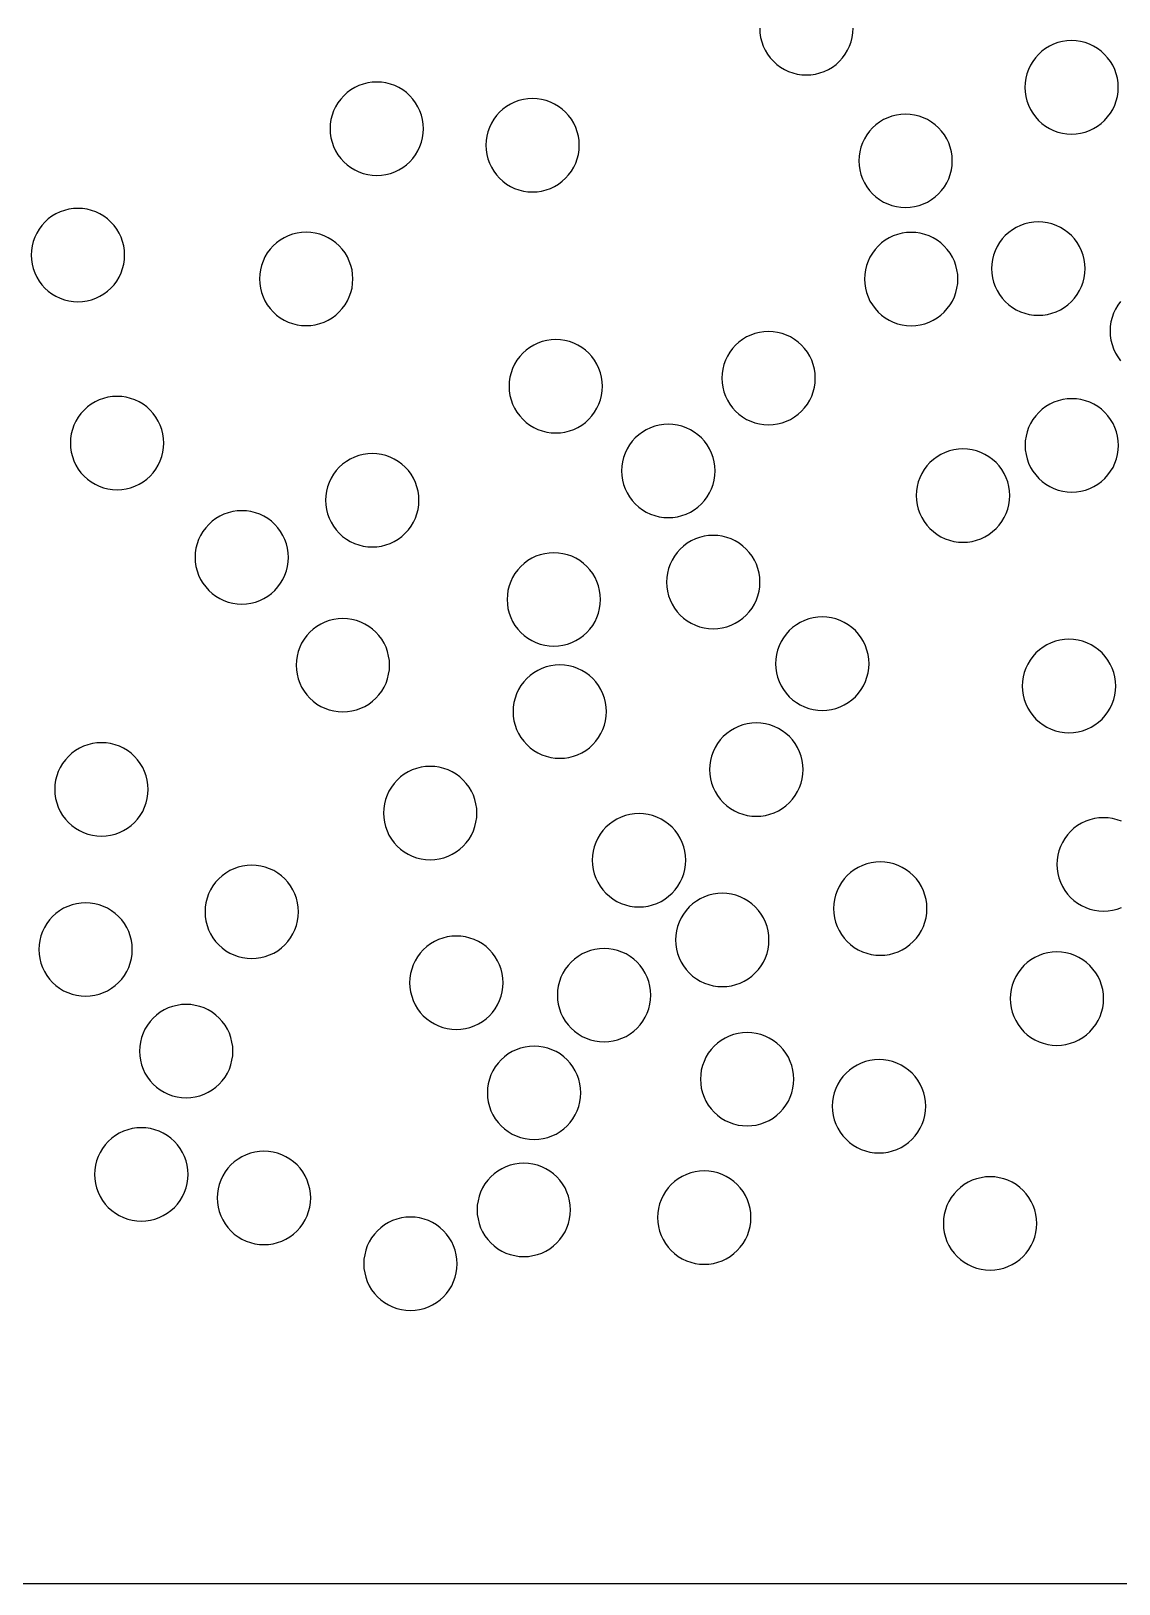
# Model space of a CAD drawing. Header units: millimetres. Extents: x 0 to 406, y 0 to 84.
# Drawn here: x 103.62 to 138.55, y 0 to 49.88 of the extents above; entities that cross this region are included whole.
import ezdxf

# ---------------------------------------------------------------- set-up
doc = ezdxf.new("R2010")
doc.units = ezdxf.units.MM

msp = doc.modelspace()

# ---------------------------------------------------------------- linework, layer by layer
at = {"color": 0}
for points in [[(0, 0), (0, 83.82), (406.4, 83.82), (406.4, 0), (0, 0)], [(127.012, 49.973), (127.019, 49.826), (127.041, 49.68), (127.077, 49.537), (127.126, 49.399), (127.189, 49.266), (127.265, 49.14), (127.353, 49.021), (127.451, 48.912), (127.56, 48.813), (127.679, 48.726), (127.805, 48.65), (127.938, 48.587), (128.077, 48.537), (128.219, 48.502), (128.365, 48.48), (128.512, 48.473), (128.659, 48.48), (128.805, 48.502), (128.947, 48.537), (129.086, 48.587), (129.219, 48.65), (129.345, 48.726), (129.464, 48.813), (129.573, 48.912)], [(129.573, 48.912), (129.672, 49.021), (129.759, 49.14), (129.835, 49.266), (129.898, 49.399), (129.947, 49.537), (129.983, 49.68), (130.005, 49.826), (130.012, 49.973)], [(138.087, 47.013), (138.186, 47.122), (138.273, 47.24), (138.349, 47.367), (138.412, 47.5), (138.462, 47.638), (138.497, 47.781), (138.519, 47.927), (138.526, 48.074), (138.519, 48.221), (138.497, 48.366), (138.462, 48.509), (138.412, 48.648), (138.349, 48.781), (138.273, 48.907), (138.186, 49.025), (138.087, 49.134), (137.978, 49.233), (137.859, 49.321), (137.733, 49.397), (137.6, 49.46), (137.462, 49.509), (137.319, 49.545), (137.173, 49.567), (137.026, 49.574), (136.879, 49.567), (136.733, 49.545), (136.591, 49.509), (136.452, 49.46), (136.319, 49.397), (136.193, 49.321), (136.075, 49.233), (135.965, 49.134), (135.867, 49.025), (135.779, 48.907), (135.703, 48.781), (135.64, 48.648), (135.591, 48.509), (135.555, 48.366), (135.533, 48.221), (135.526, 48.074), (135.533, 47.927), (135.555, 47.781), (135.591, 47.638), (135.64, 47.5), (135.703, 47.367), (135.779, 47.24), (135.867, 47.122), (135.965, 47.013), (136.075, 46.914), (136.193, 46.827), (136.319, 46.751), (136.452, 46.688), (136.591, 46.638), (136.733, 46.603), (136.879, 46.581), (137.026, 46.574), (137.173, 46.581), (137.319, 46.603), (137.462, 46.638), (137.6, 46.688), (137.733, 46.751), (137.859, 46.827), (137.978, 46.914), (138.087, 47.013)], [(115.778, 45.684), (115.877, 45.793), (115.965, 45.911), (116.04, 46.038), (116.103, 46.171), (116.153, 46.309), (116.189, 46.452), (116.21, 46.598), (116.218, 46.745), (116.21, 46.892), (116.189, 47.037), (116.153, 47.18), (116.103, 47.319), (116.04, 47.452), (115.965, 47.578), (115.877, 47.696), (115.778, 47.805), (115.669, 47.904), (115.551, 47.992), (115.425, 48.067), (115.292, 48.13), (115.153, 48.18), (115.01, 48.216), (114.865, 48.237), (114.718, 48.245), (114.57, 48.237), (114.425, 48.216), (114.282, 48.18), (114.143, 48.13), (114.01, 48.067), (113.884, 47.992), (113.766, 47.904), (113.657, 47.805), (113.558, 47.696), (113.47, 47.578), (113.395, 47.452), (113.332, 47.319), (113.282, 47.18), (113.246, 47.037), (113.225, 46.892), (113.218, 46.745), (113.225, 46.598), (113.246, 46.452), (113.282, 46.309), (113.332, 46.171), (113.395, 46.038), (113.47, 45.911), (113.558, 45.793), (113.657, 45.684), (113.766, 45.585), (113.884, 45.497), (114.01, 45.422), (114.143, 45.359), (114.282, 45.309), (114.425, 45.273), (114.57, 45.252), (114.718, 45.245), (114.865, 45.252), (115.01, 45.273), (115.153, 45.309), (115.292, 45.359), (115.425, 45.422), (115.551, 45.497), (115.669, 45.585), (115.778, 45.684)], [(120.779, 45.154), (120.878, 45.263), (120.965, 45.381), (121.041, 45.507), (121.104, 45.641), (121.154, 45.779), (121.189, 45.922), (121.211, 46.068), (121.218, 46.215), (121.211, 46.362), (121.189, 46.507), (121.154, 46.65), (121.104, 46.789), (121.041, 46.922), (120.965, 47.048), (120.878, 47.166), (120.779, 47.275), (120.67, 47.374), (120.552, 47.462), (120.425, 47.537), (120.292, 47.6), (120.154, 47.65), (120.011, 47.686), (119.865, 47.707), (119.718, 47.715), (119.571, 47.707), (119.426, 47.686), (119.283, 47.65), (119.144, 47.6), (119.011, 47.537), (118.885, 47.462), (118.767, 47.374), (118.658, 47.275), (118.559, 47.166), (118.471, 47.048), (118.395, 46.922), (118.332, 46.789), (118.283, 46.65), (118.247, 46.507), (118.225, 46.362), (118.218, 46.215), (118.225, 46.068), (118.247, 45.922), (118.283, 45.779), (118.332, 45.641), (118.395, 45.507), (118.471, 45.381), (118.559, 45.263), (118.658, 45.154), (118.767, 45.055), (118.885, 44.967), (119.011, 44.892), (119.144, 44.829), (119.283, 44.779), (119.426, 44.743), (119.571, 44.722), (119.718, 44.715), (119.865, 44.722), (120.011, 44.743), (120.154, 44.779), (120.292, 44.829), (120.425, 44.892), (120.552, 44.967), (120.67, 45.055), (120.779, 45.154)], [(132.756, 44.652), (132.855, 44.761), (132.943, 44.88), (133.019, 45.006), (133.082, 45.139), (133.131, 45.278), (133.167, 45.42), (133.188, 45.566), (133.196, 45.713), (133.188, 45.86), (133.167, 46.006), (133.131, 46.148), (133.082, 46.287), (133.019, 46.42), (132.943, 46.546), (132.855, 46.665), (132.756, 46.774), (132.647, 46.873), (132.529, 46.96), (132.403, 47.036), (132.27, 47.099), (132.131, 47.148), (131.988, 47.184), (131.843, 47.206), (131.696, 47.213), (131.549, 47.206), (131.403, 47.184), (131.26, 47.148), (131.122, 47.099), (130.989, 47.036), (130.862, 46.96), (130.744, 46.873), (130.635, 46.774), (130.536, 46.665), (130.448, 46.546), (130.373, 46.42), (130.31, 46.287), (130.26, 46.148), (130.225, 46.006), (130.203, 45.86), (130.196, 45.713), (130.203, 45.566), (130.225, 45.42), (130.26, 45.278), (130.31, 45.139), (130.373, 45.006), (130.448, 44.88), (130.536, 44.761), (130.635, 44.652), (130.744, 44.554), (130.862, 44.466), (130.989, 44.39), (131.122, 44.327), (131.26, 44.278), (131.403, 44.242), (131.549, 44.22), (131.696, 44.213), (131.843, 44.22), (131.988, 44.242), (132.131, 44.278), (132.27, 44.327), (132.403, 44.39), (132.529, 44.466), (132.647, 44.554), (132.756, 44.652)], [(106.181, 41.626), (106.28, 41.735), (106.368, 41.853), (106.443, 41.979), (106.506, 42.112), (106.556, 42.251), (106.592, 42.394), (106.613, 42.539), (106.62, 42.686), (106.613, 42.833), (106.592, 42.979), (106.556, 43.122), (106.506, 43.26), (106.443, 43.393), (106.368, 43.52), (106.28, 43.638), (106.181, 43.747), (106.072, 43.846), (105.954, 43.933), (105.827, 44.009), (105.694, 44.072), (105.556, 44.122), (105.413, 44.157), (105.267, 44.179), (105.12, 44.186), (104.973, 44.179), (104.828, 44.157), (104.685, 44.122), (104.546, 44.072), (104.413, 44.009), (104.287, 43.933), (104.169, 43.846), (104.06, 43.747), (103.961, 43.638), (103.873, 43.52), (103.798, 43.393), (103.735, 43.26), (103.685, 43.122), (103.649, 42.979), (103.628, 42.833), (103.62, 42.686), (103.628, 42.539), (103.649, 42.394), (103.685, 42.251), (103.735, 42.112), (103.798, 41.979), (103.873, 41.853), (103.961, 41.735), (104.06, 41.626), (104.169, 41.527), (104.287, 41.439), (104.413, 41.363), (104.546, 41.3), (104.685, 41.251), (104.828, 41.215), (104.973, 41.193), (105.12, 41.186), (105.267, 41.193), (105.413, 41.215), (105.556, 41.251), (105.694, 41.3), (105.827, 41.363), (105.954, 41.439), (106.072, 41.527), (106.181, 41.626)], [(113.51, 40.86), (113.609, 40.969), (113.697, 41.087), (113.772, 41.213), (113.835, 41.347), (113.885, 41.485), (113.921, 41.628), (113.942, 41.774), (113.95, 41.921), (113.942, 42.068), (113.921, 42.213), (113.885, 42.356), (113.835, 42.495), (113.772, 42.628), (113.697, 42.754), (113.609, 42.872), (113.51, 42.981), (113.401, 43.08), (113.283, 43.168), (113.157, 43.243), (113.024, 43.306), (112.885, 43.356), (112.742, 43.392), (112.597, 43.413), (112.45, 43.421), (112.303, 43.413), (112.157, 43.392), (112.014, 43.356), (111.876, 43.306), (111.742, 43.243), (111.616, 43.168), (111.498, 43.08), (111.389, 42.981), (111.29, 42.872), (111.202, 42.754), (111.127, 42.628), (111.064, 42.495), (111.014, 42.356), (110.978, 42.213), (110.957, 42.068), (110.95, 41.921), (110.957, 41.774), (110.978, 41.628), (111.014, 41.485), (111.064, 41.347), (111.127, 41.213), (111.202, 41.087), (111.29, 40.969), (111.389, 40.86), (111.498, 40.761), (111.616, 40.673), (111.742, 40.598), (111.876, 40.535), (112.014, 40.485), (112.157, 40.449), (112.303, 40.428), (112.45, 40.421), (112.597, 40.428), (112.742, 40.449), (112.885, 40.485), (113.024, 40.535), (113.157, 40.598), (113.283, 40.673), (113.401, 40.761), (113.51, 40.86)], [(132.938, 40.856), (133.036, 40.965), (133.124, 41.083), (133.2, 41.209), (133.263, 41.342), (133.312, 41.481), (133.348, 41.624), (133.37, 41.769), (133.377, 41.916), (133.37, 42.063), (133.348, 42.209), (133.312, 42.352), (133.263, 42.49), (133.2, 42.623), (133.124, 42.75), (133.036, 42.868), (132.938, 42.977), (132.829, 43.076), (132.71, 43.163), (132.584, 43.239), (132.451, 43.302), (132.312, 43.352), (132.17, 43.387), (132.024, 43.409), (131.877, 43.416), (131.73, 43.409), (131.584, 43.387), (131.442, 43.352), (131.303, 43.302), (131.17, 43.239), (131.044, 43.163), (130.925, 43.076), (130.816, 42.977), (130.717, 42.868), (130.63, 42.75), (130.554, 42.623), (130.491, 42.49), (130.442, 42.352), (130.406, 42.209), (130.384, 42.063), (130.377, 41.916), (130.384, 41.769), (130.406, 41.624), (130.442, 41.481), (130.491, 41.342), (130.554, 41.209), (130.63, 41.083), (130.717, 40.965), (130.816, 40.856), (130.925, 40.757), (131.044, 40.669), (131.17, 40.593), (131.303, 40.53), (131.442, 40.481), (131.584, 40.445), (131.73, 40.423), (131.877, 40.416), (132.024, 40.423), (132.17, 40.445), (132.312, 40.481), (132.451, 40.53), (132.584, 40.593), (132.71, 40.669), (132.829, 40.757), (132.938, 40.856)], [(137.02, 41.19), (137.119, 41.3), (137.207, 41.418), (137.283, 41.544), (137.346, 41.677), (137.395, 41.816), (137.431, 41.959), (137.453, 42.104), (137.46, 42.251), (137.453, 42.398), (137.431, 42.544), (137.395, 42.687), (137.346, 42.825), (137.283, 42.958), (137.207, 43.085), (137.119, 43.203), (137.02, 43.312), (136.911, 43.411), (136.793, 43.498), (136.667, 43.574), (136.534, 43.637), (136.395, 43.687), (136.252, 43.722), (136.107, 43.744), (135.96, 43.751), (135.813, 43.744), (135.667, 43.722), (135.524, 43.687), (135.386, 43.637), (135.253, 43.574), (135.126, 43.498), (135.008, 43.411), (134.899, 43.312), (134.8, 43.203), (134.713, 43.085), (134.637, 42.958), (134.574, 42.825), (134.524, 42.687), (134.489, 42.544), (134.467, 42.398), (134.46, 42.251), (134.467, 42.104), (134.489, 41.959), (134.524, 41.816), (134.574, 41.677), (134.637, 41.544), (134.713, 41.418), (134.8, 41.3), (134.899, 41.19), (135.008, 41.092), (135.126, 41.004), (135.253, 40.928), (135.386, 40.865), (135.524, 40.816), (135.667, 40.78), (135.813, 40.758), (135.96, 40.751), (136.107, 40.758), (136.252, 40.78), (136.395, 40.816), (136.534, 40.865), (136.667, 40.928), (136.793, 41.004), (136.911, 41.092), (137.02, 41.19)], [(138.603, 41.198), (138.515, 41.079), (138.439, 40.953), (138.377, 40.82), (138.327, 40.681), (138.291, 40.539), (138.27, 40.393), (138.262, 40.246), (138.27, 40.099), (138.291, 39.953), (138.327, 39.811), (138.377, 39.672), (138.439, 39.539), (138.515, 39.413), (138.603, 39.294)], [(121.525, 37.411), (121.624, 37.52), (121.712, 37.638), (121.788, 37.764), (121.851, 37.897), (121.9, 38.036), (121.936, 38.179), (121.958, 38.324), (121.965, 38.471), (121.958, 38.618), (121.936, 38.764), (121.9, 38.907), (121.851, 39.045), (121.788, 39.178), (121.712, 39.305), (121.624, 39.423), (121.525, 39.532), (121.416, 39.631), (121.298, 39.719), (121.172, 39.794), (121.039, 39.857), (120.9, 39.907), (120.757, 39.942), (120.612, 39.964), (120.465, 39.971), (120.318, 39.964), (120.172, 39.942), (120.029, 39.907), (119.891, 39.857), (119.758, 39.794), (119.631, 39.719), (119.513, 39.631), (119.404, 39.532), (119.305, 39.423), (119.218, 39.305), (119.142, 39.178), (119.079, 39.045), (119.029, 38.907), (118.994, 38.764), (118.972, 38.618), (118.965, 38.471), (118.972, 38.324), (118.994, 38.179), (119.029, 38.036), (119.079, 37.897), (119.142, 37.764), (119.218, 37.638), (119.305, 37.52), (119.404, 37.411), (119.513, 37.312), (119.631, 37.224), (119.758, 37.148), (119.891, 37.085), (120.029, 37.036), (120.172, 37), (120.318, 36.979), (120.465, 36.971), (120.612, 36.979), (120.757, 37), (120.9, 37.036), (121.039, 37.085), (121.172, 37.148), (121.298, 37.224), (121.416, 37.312), (121.525, 37.411)], [(128.357, 37.672), (128.456, 37.781), (128.544, 37.899), (128.62, 38.025), (128.682, 38.158), (128.732, 38.297), (128.768, 38.44), (128.789, 38.585), (128.797, 38.732), (128.789, 38.879), (128.768, 39.025), (128.732, 39.168), (128.682, 39.306), (128.62, 39.439), (128.544, 39.566), (128.456, 39.684), (128.357, 39.793), (128.248, 39.892), (128.13, 39.979), (128.004, 40.055), (127.871, 40.118), (127.732, 40.168), (127.589, 40.203), (127.444, 40.225), (127.297, 40.232), (127.15, 40.225), (127.004, 40.203), (126.861, 40.168), (126.723, 40.118), (126.59, 40.055), (126.463, 39.979), (126.345, 39.892), (126.236, 39.793), (126.137, 39.684), (126.049, 39.566), (125.974, 39.439), (125.911, 39.306), (125.861, 39.168), (125.825, 39.025), (125.804, 38.879), (125.797, 38.732), (125.804, 38.585), (125.825, 38.44), (125.861, 38.297), (125.911, 38.158), (125.974, 38.025), (126.049, 37.899), (126.137, 37.781), (126.236, 37.672), (126.345, 37.573), (126.463, 37.485), (126.59, 37.409), (126.723, 37.346), (126.861, 37.297), (127.004, 37.261), (127.15, 37.239), (127.297, 37.232), (127.444, 37.239), (127.589, 37.261), (127.732, 37.297), (127.871, 37.346), (128.004, 37.409), (128.13, 37.485), (128.248, 37.573), (128.357, 37.672)], [(107.438, 35.587), (107.537, 35.696), (107.625, 35.814), (107.701, 35.94), (107.764, 36.073), (107.813, 36.212), (107.849, 36.355), (107.871, 36.5), (107.878, 36.647), (107.871, 36.794), (107.849, 36.94), (107.813, 37.083), (107.764, 37.221), (107.701, 37.354), (107.625, 37.481), (107.537, 37.599), (107.438, 37.708), (107.329, 37.807), (107.211, 37.895), (107.085, 37.97), (106.952, 38.033), (106.813, 38.083), (106.67, 38.119), (106.525, 38.14), (106.378, 38.147), (106.231, 38.14), (106.085, 38.119), (105.942, 38.083), (105.804, 38.033), (105.671, 37.97), (105.544, 37.895), (105.426, 37.807), (105.317, 37.708), (105.218, 37.599), (105.131, 37.481), (105.055, 37.354), (104.992, 37.221), (104.942, 37.083), (104.907, 36.94), (104.885, 36.794), (104.878, 36.647), (104.885, 36.5), (104.907, 36.355), (104.942, 36.212), (104.992, 36.073), (105.055, 35.94), (105.131, 35.814), (105.218, 35.696), (105.317, 35.587), (105.426, 35.488), (105.544, 35.4), (105.671, 35.324), (105.804, 35.262), (105.942, 35.212), (106.085, 35.176), (106.231, 35.155), (106.378, 35.147), (106.525, 35.155), (106.67, 35.176), (106.813, 35.212), (106.952, 35.262), (107.085, 35.324), (107.211, 35.4), (107.329, 35.488), (107.438, 35.587)], [(138.096, 35.513), (138.194, 35.622), (138.282, 35.74), (138.358, 35.866), (138.421, 35.999), (138.47, 36.138), (138.506, 36.281), (138.528, 36.426), (138.535, 36.573), (138.528, 36.72), (138.506, 36.866), (138.47, 37.009), (138.421, 37.147), (138.358, 37.281), (138.282, 37.407), (138.194, 37.525), (138.096, 37.634), (137.987, 37.733), (137.868, 37.821), (137.742, 37.896), (137.609, 37.959), (137.47, 38.009), (137.328, 38.045), (137.182, 38.066), (137.035, 38.073), (136.888, 38.066), (136.742, 38.045), (136.6, 38.009), (136.461, 37.959), (136.328, 37.896), (136.202, 37.821), (136.083, 37.733), (135.974, 37.634), (135.875, 37.525), (135.788, 37.407), (135.712, 37.281), (135.649, 37.147), (135.6, 37.009), (135.564, 36.866), (135.542, 36.72), (135.535, 36.573), (135.542, 36.426), (135.564, 36.281), (135.6, 36.138), (135.649, 35.999), (135.712, 35.866), (135.788, 35.74), (135.875, 35.622), (135.974, 35.513), (136.083, 35.414), (136.202, 35.326), (136.328, 35.251), (136.461, 35.188), (136.6, 35.138), (136.742, 35.102), (136.888, 35.081), (137.035, 35.073), (137.182, 35.081), (137.328, 35.102), (137.47, 35.138), (137.609, 35.188), (137.742, 35.251), (137.868, 35.326), (137.987, 35.414), (138.096, 35.513)], [(125.139, 34.692), (125.238, 34.801), (125.326, 34.919), (125.402, 35.046), (125.465, 35.179), (125.514, 35.317), (125.55, 35.46), (125.571, 35.606), (125.579, 35.753), (125.571, 35.9), (125.55, 36.045), (125.514, 36.188), (125.465, 36.327), (125.402, 36.46), (125.326, 36.586), (125.238, 36.704), (125.139, 36.813), (125.03, 36.912), (124.912, 37), (124.786, 37.076), (124.653, 37.138), (124.514, 37.188), (124.371, 37.224), (124.226, 37.245), (124.079, 37.253), (123.932, 37.245), (123.786, 37.224), (123.643, 37.188), (123.505, 37.138), (123.372, 37.076), (123.245, 37), (123.127, 36.912), (123.018, 36.813), (122.919, 36.704), (122.832, 36.586), (122.756, 36.46), (122.693, 36.327), (122.643, 36.188), (122.608, 36.045), (122.586, 35.9), (122.579, 35.753), (122.586, 35.606), (122.608, 35.46), (122.643, 35.317), (122.693, 35.179), (122.756, 35.046), (122.832, 34.919), (122.919, 34.801), (123.018, 34.692), (123.127, 34.593), (123.245, 34.505), (123.372, 34.43), (123.505, 34.367), (123.643, 34.317), (123.786, 34.281), (123.932, 34.26), (124.079, 34.253), (124.226, 34.26), (124.371, 34.281), (124.514, 34.317), (124.653, 34.367), (124.786, 34.43), (124.912, 34.505), (125.03, 34.593), (125.139, 34.692)], [(134.601, 33.9), (134.7, 34.01), (134.787, 34.128), (134.863, 34.254), (134.926, 34.387), (134.976, 34.526), (135.011, 34.668), (135.033, 34.814), (135.04, 34.961), (135.033, 35.108), (135.011, 35.254), (134.976, 35.397), (134.926, 35.535), (134.863, 35.668), (134.787, 35.794), (134.7, 35.913), (134.601, 36.022), (134.492, 36.121), (134.374, 36.208), (134.247, 36.284), (134.114, 36.347), (133.976, 36.397), (133.833, 36.432), (133.687, 36.454), (133.54, 36.461), (133.393, 36.454), (133.248, 36.432), (133.105, 36.397), (132.966, 36.347), (132.833, 36.284), (132.707, 36.208), (132.589, 36.121), (132.48, 36.022), (132.381, 35.913), (132.293, 35.794), (132.217, 35.668), (132.154, 35.535), (132.105, 35.397), (132.069, 35.254), (132.047, 35.108), (132.04, 34.961), (132.047, 34.814), (132.069, 34.668), (132.105, 34.526), (132.154, 34.387), (132.217, 34.254), (132.293, 34.128), (132.381, 34.01), (132.48, 33.9), (132.589, 33.802), (132.707, 33.714), (132.833, 33.638), (132.966, 33.575), (133.105, 33.526), (133.248, 33.49), (133.393, 33.468), (133.54, 33.461), (133.687, 33.468), (133.833, 33.49), (133.976, 33.526), (134.114, 33.575), (134.247, 33.638), (134.374, 33.714), (134.492, 33.802), (134.601, 33.9)], [(115.633, 33.749), (115.732, 33.858), (115.82, 33.976), (115.895, 34.103), (115.958, 34.236), (116.008, 34.374), (116.044, 34.517), (116.065, 34.663), (116.072, 34.81), (116.065, 34.957), (116.044, 35.102), (116.008, 35.245), (115.958, 35.384), (115.895, 35.517), (115.82, 35.643), (115.732, 35.761), (115.633, 35.87), (115.524, 35.969), (115.406, 36.057), (115.28, 36.132), (115.146, 36.195), (115.008, 36.245), (114.865, 36.281), (114.719, 36.302), (114.572, 36.31), (114.425, 36.302), (114.28, 36.281), (114.137, 36.245), (113.998, 36.195), (113.865, 36.132), (113.739, 36.057), (113.621, 35.969), (113.512, 35.87), (113.413, 35.761), (113.325, 35.643), (113.25, 35.517), (113.187, 35.384), (113.137, 35.245), (113.101, 35.102), (113.08, 34.957), (113.072, 34.81), (113.08, 34.663), (113.101, 34.517), (113.137, 34.374), (113.187, 34.236), (113.25, 34.103), (113.325, 33.976), (113.413, 33.858), (113.512, 33.749), (113.621, 33.65), (113.739, 33.562), (113.865, 33.487), (113.998, 33.424), (114.137, 33.374), (114.28, 33.338), (114.425, 33.317), (114.572, 33.31), (114.719, 33.317), (114.865, 33.338), (115.008, 33.374), (115.146, 33.424), (115.28, 33.487), (115.406, 33.562), (115.524, 33.65), (115.633, 33.749)], [(111.333, 31.816), (111.442, 31.915), (111.541, 32.024), (111.629, 32.142), (111.705, 32.268), (111.767, 32.401), (111.817, 32.54), (111.853, 32.683), (111.874, 32.828), (111.882, 32.975), (111.874, 33.122), (111.853, 33.268), (111.817, 33.411), (111.767, 33.549), (111.705, 33.682), (111.629, 33.809), (111.541, 33.927), (111.442, 34.036), (111.333, 34.135), (111.215, 34.222), (111.089, 34.298), (110.956, 34.361), (110.817, 34.411), (110.674, 34.446), (110.529, 34.468), (110.382, 34.475), (110.235, 34.468), (110.089, 34.446), (109.946, 34.411), (109.808, 34.361), (109.675, 34.298), (109.548, 34.222), (109.43, 34.135), (109.321, 34.036), (109.222, 33.927), (109.134, 33.809), (109.059, 33.682), (108.996, 33.549), (108.946, 33.411), (108.911, 33.268), (108.889, 33.122), (108.882, 32.975), (108.889, 32.828), (108.911, 32.683), (108.946, 32.54), (108.996, 32.401), (109.059, 32.268), (109.134, 32.142), (109.222, 32.024), (109.321, 31.915), (109.43, 31.816), (109.548, 31.728), (109.675, 31.652), (109.808, 31.589), (109.946, 31.54), (110.089, 31.504), (110.235, 31.482), (110.382, 31.475), (110.529, 31.482), (110.674, 31.504), (110.817, 31.54), (110.956, 31.589), (111.089, 31.652), (111.215, 31.728), (111.333, 31.816)], [(126.471, 31.021), (126.58, 31.12), (126.679, 31.229), (126.767, 31.347), (126.843, 31.474), (126.906, 31.607), (126.955, 31.745), (126.991, 31.888), (127.013, 32.034), (127.02, 32.181), (127.013, 32.328), (126.991, 32.473), (126.955, 32.616), (126.906, 32.755), (126.843, 32.888), (126.767, 33.014), (126.679, 33.132), (126.58, 33.241), (126.471, 33.34), (126.353, 33.428), (126.227, 33.503), (126.094, 33.566), (125.955, 33.616), (125.812, 33.652), (125.667, 33.673), (125.52, 33.681), (125.373, 33.673), (125.227, 33.652), (125.084, 33.616), (124.946, 33.566), (124.813, 33.503), (124.686, 33.428), (124.568, 33.34), (124.459, 33.241), (124.36, 33.132), (124.273, 33.014), (124.197, 32.888), (124.134, 32.755), (124.084, 32.616), (124.049, 32.473), (124.027, 32.328), (124.02, 32.181), (124.027, 32.034), (124.049, 31.888), (124.084, 31.745), (124.134, 31.607), (124.197, 31.474), (124.273, 31.347), (124.36, 31.229), (124.459, 31.12), (124.568, 31.021), (124.686, 30.933), (124.813, 30.858), (124.946, 30.795), (125.084, 30.745), (125.227, 30.709), (125.373, 30.688), (125.52, 30.681), (125.667, 30.688), (125.812, 30.709), (125.955, 30.745), (126.094, 30.795), (126.227, 30.858), (126.353, 30.933), (126.471, 31.021)], [(121.462, 30.562), (121.561, 30.671), (121.649, 30.789), (121.724, 30.916), (121.787, 31.049), (121.837, 31.187), (121.873, 31.33), (121.894, 31.476), (121.901, 31.623), (121.894, 31.77), (121.873, 31.915), (121.837, 32.058), (121.787, 32.197), (121.724, 32.33), (121.649, 32.456), (121.561, 32.574), (121.462, 32.683), (121.353, 32.782), (121.235, 32.87), (121.109, 32.946), (120.975, 33.009), (120.837, 33.058), (120.694, 33.094), (120.548, 33.116), (120.401, 33.123), (120.254, 33.116), (120.109, 33.094), (119.966, 33.058), (119.827, 33.009), (119.694, 32.946), (119.568, 32.87), (119.45, 32.782), (119.341, 32.683), (119.242, 32.574), (119.154, 32.456), (119.079, 32.33), (119.016, 32.197), (118.966, 32.058), (118.93, 31.915), (118.909, 31.77), (118.901, 31.623), (118.909, 31.476), (118.93, 31.33), (118.966, 31.187), (119.016, 31.049), (119.079, 30.916), (119.154, 30.789), (119.242, 30.671), (119.341, 30.562), (119.45, 30.463), (119.568, 30.376), (119.694, 30.3), (119.827, 30.237), (119.966, 30.187), (120.109, 30.152), (120.254, 30.13), (120.401, 30.123), (120.548, 30.13), (120.694, 30.152), (120.837, 30.187), (120.975, 30.237), (121.109, 30.3), (121.235, 30.376), (121.353, 30.463), (121.462, 30.562)], [(114.688, 28.452), (114.786, 28.561), (114.874, 28.679), (114.95, 28.805), (115.013, 28.938), (115.062, 29.077), (115.098, 29.22), (115.12, 29.365), (115.127, 29.512), (115.12, 29.66), (115.098, 29.805), (115.062, 29.948), (115.013, 30.087), (114.95, 30.22), (114.874, 30.346), (114.786, 30.464), (114.688, 30.573), (114.579, 30.672), (114.46, 30.76), (114.334, 30.835), (114.201, 30.898), (114.062, 30.948), (113.92, 30.984), (113.774, 31.005), (113.627, 31.012), (113.48, 31.005), (113.334, 30.984), (113.191, 30.948), (113.053, 30.898), (112.92, 30.835), (112.794, 30.76), (112.675, 30.672), (112.566, 30.573), (112.467, 30.464), (112.38, 30.346), (112.304, 30.22), (112.241, 30.087), (112.192, 29.948), (112.156, 29.805), (112.134, 29.66), (112.127, 29.512), (112.134, 29.365), (112.156, 29.22), (112.192, 29.077), (112.241, 28.938), (112.304, 28.805), (112.38, 28.679), (112.467, 28.561), (112.566, 28.452), (112.675, 28.353), (112.794, 28.265), (112.92, 28.19), (113.053, 28.127), (113.191, 28.077), (113.334, 28.041), (113.48, 28.02), (113.627, 28.012), (113.774, 28.02), (113.92, 28.041), (114.062, 28.077), (114.201, 28.127), (114.334, 28.19), (114.46, 28.265), (114.579, 28.353), (114.688, 28.452)], [(130.084, 28.501), (130.182, 28.61), (130.27, 28.728), (130.346, 28.854), (130.409, 28.987), (130.458, 29.126), (130.494, 29.269), (130.516, 29.414), (130.523, 29.561), (130.516, 29.708), (130.494, 29.854), (130.458, 29.997), (130.409, 30.135), (130.346, 30.268), (130.27, 30.395), (130.182, 30.513), (130.084, 30.622), (129.974, 30.721), (129.856, 30.808), (129.73, 30.884), (129.597, 30.947), (129.458, 30.997), (129.315, 31.032), (129.17, 31.054), (129.023, 31.061), (128.876, 31.054), (128.73, 31.032), (128.587, 30.997), (128.449, 30.947), (128.316, 30.884), (128.19, 30.808), (128.071, 30.721), (127.962, 30.622), (127.863, 30.513), (127.776, 30.395), (127.7, 30.268), (127.637, 30.135), (127.587, 29.997), (127.552, 29.854), (127.53, 29.708), (127.523, 29.561), (127.53, 29.414), (127.552, 29.269), (127.587, 29.126), (127.637, 28.987), (127.7, 28.854), (127.776, 28.728), (127.863, 28.61), (127.962, 28.501), (128.071, 28.402), (128.19, 28.314), (128.316, 28.238), (128.449, 28.175), (128.587, 28.126), (128.73, 28.09), (128.876, 28.068), (129.023, 28.061), (129.17, 28.068), (129.315, 28.09), (129.458, 28.126), (129.597, 28.175), (129.73, 28.238), (129.856, 28.314), (129.974, 28.402), (130.084, 28.501)], [(138.005, 27.783), (138.103, 27.892), (138.191, 28.01), (138.267, 28.136), (138.33, 28.269), (138.379, 28.408), (138.415, 28.551), (138.437, 28.696), (138.444, 28.843), (138.437, 28.99), (138.415, 29.136), (138.379, 29.279), (138.33, 29.417), (138.267, 29.55), (138.191, 29.677), (138.103, 29.795), (138.005, 29.904), (137.896, 30.003), (137.777, 30.09), (137.651, 30.166), (137.518, 30.229), (137.379, 30.279), (137.237, 30.314), (137.091, 30.336), (136.944, 30.343), (136.797, 30.336), (136.651, 30.314), (136.509, 30.279), (136.37, 30.229), (136.237, 30.166), (136.111, 30.09), (135.992, 30.003), (135.883, 29.904), (135.784, 29.795), (135.697, 29.677), (135.621, 29.55), (135.558, 29.417), (135.509, 29.279), (135.473, 29.136), (135.451, 28.99), (135.444, 28.843), (135.451, 28.696), (135.473, 28.551), (135.509, 28.408), (135.558, 28.269), (135.621, 28.136), (135.697, 28.01), (135.784, 27.892), (135.883, 27.783), (135.992, 27.684), (136.111, 27.596), (136.237, 27.52), (136.37, 27.457), (136.509, 27.408), (136.651, 27.372), (136.797, 27.35), (136.944, 27.343), (137.091, 27.35), (137.237, 27.372), (137.379, 27.408), (137.518, 27.457), (137.651, 27.52), (137.777, 27.596), (137.896, 27.684), (138.005, 27.783)], [(121.654, 26.961), (121.753, 27.07), (121.841, 27.188), (121.916, 27.315), (121.979, 27.448), (122.029, 27.586), (122.065, 27.729), (122.086, 27.875), (122.093, 28.022), (122.086, 28.169), (122.065, 28.314), (122.029, 28.457), (121.979, 28.596), (121.916, 28.729), (121.841, 28.855), (121.753, 28.973), (121.654, 29.082), (121.545, 29.181), (121.427, 29.269), (121.301, 29.345), (121.167, 29.408), (121.029, 29.457), (120.886, 29.493), (120.74, 29.515), (120.593, 29.522), (120.446, 29.515), (120.301, 29.493), (120.158, 29.457), (120.019, 29.408), (119.886, 29.345), (119.76, 29.269), (119.642, 29.181), (119.533, 29.082), (119.434, 28.973), (119.346, 28.855), (119.271, 28.729), (119.208, 28.596), (119.158, 28.457), (119.122, 28.314), (119.101, 28.169), (119.093, 28.022), (119.101, 27.875), (119.122, 27.729), (119.158, 27.586), (119.208, 27.448), (119.271, 27.315), (119.346, 27.188), (119.434, 27.07), (119.533, 26.961), (119.642, 26.862), (119.76, 26.775), (119.886, 26.699), (120.019, 26.636), (120.158, 26.586), (120.301, 26.551), (120.446, 26.529), (120.593, 26.522), (120.74, 26.529), (120.886, 26.551), (121.029, 26.586), (121.167, 26.636), (121.301, 26.699), (121.427, 26.775), (121.545, 26.862), (121.654, 26.961)], [(127.965, 25.098), (128.064, 25.207), (128.152, 25.325), (128.228, 25.452), (128.29, 25.585), (128.34, 25.723), (128.376, 25.866), (128.397, 26.012), (128.405, 26.159), (128.397, 26.306), (128.376, 26.451), (128.34, 26.594), (128.29, 26.733), (128.228, 26.866), (128.152, 26.992), (128.064, 27.11), (127.965, 27.219), (127.856, 27.318), (127.738, 27.406), (127.612, 27.482), (127.479, 27.545), (127.34, 27.594), (127.197, 27.63), (127.052, 27.651), (126.905, 27.659), (126.758, 27.651), (126.612, 27.63), (126.469, 27.594), (126.331, 27.545), (126.198, 27.482), (126.071, 27.406), (125.953, 27.318), (125.844, 27.219), (125.745, 27.11), (125.657, 26.992), (125.582, 26.866), (125.519, 26.733), (125.469, 26.594), (125.433, 26.451), (125.412, 26.306), (125.405, 26.159), (125.412, 26.012), (125.433, 25.866), (125.469, 25.723), (125.519, 25.585), (125.582, 25.452), (125.657, 25.325), (125.745, 25.207), (125.844, 25.098), (125.953, 24.999), (126.071, 24.911), (126.198, 24.836), (126.331, 24.773), (126.469, 24.723), (126.612, 24.688), (126.758, 24.666), (126.905, 24.659), (127.052, 24.666), (127.197, 24.688), (127.34, 24.723), (127.479, 24.773), (127.612, 24.836), (127.738, 24.911), (127.856, 24.999), (127.965, 25.098)], [(106.937, 24.461), (107.036, 24.57), (107.123, 24.688), (107.199, 24.815), (107.262, 24.948), (107.311, 25.086), (107.347, 25.229), (107.369, 25.375), (107.376, 25.522), (107.369, 25.669), (107.347, 25.814), (107.311, 25.957), (107.262, 26.096), (107.199, 26.229), (107.123, 26.355), (107.036, 26.473), (106.937, 26.582), (106.828, 26.681), (106.709, 26.769), (106.583, 26.845), (106.45, 26.907), (106.311, 26.957), (106.169, 26.993), (106.023, 27.014), (105.876, 27.022), (105.729, 27.014), (105.583, 26.993), (105.441, 26.957), (105.302, 26.907), (105.169, 26.845), (105.043, 26.769), (104.924, 26.681), (104.815, 26.582), (104.717, 26.473), (104.629, 26.355), (104.553, 26.229), (104.49, 26.096), (104.441, 25.957), (104.405, 25.814), (104.383, 25.669), (104.376, 25.522), (104.383, 25.375), (104.405, 25.229), (104.441, 25.086), (104.49, 24.948), (104.553, 24.815), (104.629, 24.688), (104.717, 24.57), (104.815, 24.461), (104.924, 24.362), (105.043, 24.274), (105.169, 24.199), (105.302, 24.136), (105.441, 24.086), (105.583, 24.05), (105.729, 24.029), (105.876, 24.022), (106.023, 24.029), (106.169, 24.05), (106.311, 24.086), (106.45, 24.136), (106.583, 24.199), (106.709, 24.274), (106.828, 24.362), (106.937, 24.461)], [(117.492, 23.702), (117.591, 23.811), (117.678, 23.929), (117.754, 24.055), (117.817, 24.188), (117.866, 24.327), (117.902, 24.47), (117.924, 24.615), (117.931, 24.762), (117.924, 24.909), (117.902, 25.055), (117.866, 25.198), (117.817, 25.336), (117.754, 25.469), (117.678, 25.596), (117.591, 25.714), (117.492, 25.823), (117.383, 25.922), (117.264, 26.009), (117.138, 26.085), (117.005, 26.148), (116.867, 26.198), (116.724, 26.233), (116.578, 26.255), (116.431, 26.262), (116.284, 26.255), (116.138, 26.233), (115.996, 26.198), (115.857, 26.148), (115.724, 26.085), (115.598, 26.009), (115.479, 25.922), (115.37, 25.823), (115.272, 25.714), (115.184, 25.596), (115.108, 25.469), (115.045, 25.336), (114.996, 25.198), (114.96, 25.055), (114.938, 24.909), (114.931, 24.762), (114.938, 24.615), (114.96, 24.47), (114.996, 24.327), (115.045, 24.188), (115.108, 24.055), (115.184, 23.929), (115.272, 23.811), (115.37, 23.702), (115.479, 23.603), (115.598, 23.515), (115.724, 23.439), (115.857, 23.376), (115.996, 23.327), (116.138, 23.291), (116.284, 23.269), (116.431, 23.262), (116.578, 23.269), (116.724, 23.291), (116.867, 23.327), (117.005, 23.376), (117.138, 23.439), (117.264, 23.515), (117.383, 23.603), (117.492, 23.702)], [(124.198, 22.186), (124.297, 22.295), (124.384, 22.414), (124.46, 22.54), (124.523, 22.673), (124.572, 22.812), (124.608, 22.954), (124.63, 23.1), (124.637, 23.247), (124.63, 23.394), (124.608, 23.54), (124.572, 23.682), (124.523, 23.821), (124.46, 23.954), (124.384, 24.08), (124.297, 24.199), (124.198, 24.308), (124.089, 24.407), (123.97, 24.494), (123.844, 24.57), (123.711, 24.633), (123.572, 24.682), (123.43, 24.718), (123.284, 24.74), (123.137, 24.747), (122.99, 24.74), (122.844, 24.718), (122.702, 24.682), (122.563, 24.633), (122.43, 24.57), (122.304, 24.494), (122.185, 24.407), (122.076, 24.308), (121.978, 24.199), (121.89, 24.08), (121.814, 23.954), (121.751, 23.821), (121.702, 23.682), (121.666, 23.54), (121.644, 23.394), (121.637, 23.247), (121.644, 23.1), (121.666, 22.954), (121.702, 22.812), (121.751, 22.673), (121.814, 22.54), (121.89, 22.414), (121.978, 22.295), (122.076, 22.186), (122.185, 22.088), (122.304, 22), (122.43, 21.924), (122.563, 21.861), (122.702, 21.812), (122.844, 21.776), (122.99, 21.754), (123.137, 21.747), (123.284, 21.754), (123.43, 21.776), (123.572, 21.812), (123.711, 21.861), (123.844, 21.924), (123.97, 22), (124.089, 22.088), (124.198, 22.186)], [(138.628, 24.499), (138.489, 24.548), (138.346, 24.584), (138.201, 24.606), (138.054, 24.613), (137.907, 24.606), (137.761, 24.584), (137.618, 24.548), (137.48, 24.499), (137.347, 24.436), (137.22, 24.36), (137.102, 24.272), (136.993, 24.173), (136.894, 24.064), (136.806, 23.946), (136.731, 23.82), (136.668, 23.687), (136.618, 23.548), (136.582, 23.405), (136.561, 23.26), (136.554, 23.113), (136.561, 22.966), (136.582, 22.82), (136.618, 22.677), (136.668, 22.539), (136.731, 22.406), (136.806, 22.279), (136.894, 22.161), (136.993, 22.052), (137.102, 21.953), (137.22, 21.866), (137.347, 21.79), (137.48, 21.727), (137.618, 21.677), (137.761, 21.642), (137.907, 21.62), (138.054, 21.613), (138.201, 21.62), (138.346, 21.642), (138.489, 21.677), (138.628, 21.727)], [(111.762, 20.529), (111.861, 20.638), (111.949, 20.756), (112.024, 20.882), (112.087, 21.015), (112.137, 21.154), (112.173, 21.297), (112.194, 21.442), (112.201, 21.589), (112.194, 21.736), (112.173, 21.882), (112.137, 22.025), (112.087, 22.163), (112.024, 22.296), (111.949, 22.423), (111.861, 22.541), (111.762, 22.65), (111.653, 22.749), (111.535, 22.836), (111.409, 22.912), (111.275, 22.975), (111.137, 23.025), (110.994, 23.06), (110.848, 23.082), (110.701, 23.089), (110.554, 23.082), (110.409, 23.06), (110.266, 23.025), (110.127, 22.975), (109.994, 22.912), (109.868, 22.836), (109.75, 22.749), (109.641, 22.65), (109.542, 22.541), (109.454, 22.423), (109.379, 22.296), (109.316, 22.163), (109.266, 22.025), (109.23, 21.882), (109.209, 21.736), (109.201, 21.589), (109.209, 21.442), (109.23, 21.297), (109.266, 21.154), (109.316, 21.015), (109.379, 20.882), (109.454, 20.756), (109.542, 20.638), (109.641, 20.529), (109.75, 20.43), (109.868, 20.342), (109.994, 20.266), (110.127, 20.203), (110.266, 20.154), (110.409, 20.118), (110.554, 20.097), (110.701, 20.089), (110.848, 20.097), (110.994, 20.118), (111.137, 20.154), (111.275, 20.203), (111.409, 20.266), (111.535, 20.342), (111.653, 20.43), (111.762, 20.529)], [(131.945, 20.634), (132.044, 20.743), (132.131, 20.861), (132.207, 20.988), (132.27, 21.121), (132.319, 21.259), (132.355, 21.402), (132.377, 21.548), (132.384, 21.695), (132.377, 21.842), (132.355, 21.987), (132.319, 22.13), (132.27, 22.269), (132.207, 22.402), (132.131, 22.528), (132.044, 22.646), (131.945, 22.755), (131.836, 22.854), (131.717, 22.942), (131.591, 23.018), (131.458, 23.081), (131.32, 23.13), (131.177, 23.166), (131.031, 23.188), (130.884, 23.195), (130.737, 23.188), (130.591, 23.166), (130.449, 23.13), (130.31, 23.081), (130.177, 23.018), (130.051, 22.942), (129.932, 22.854), (129.823, 22.755), (129.725, 22.646), (129.637, 22.528), (129.561, 22.402), (129.498, 22.269), (129.449, 22.13), (129.413, 21.987), (129.391, 21.842), (129.384, 21.695), (129.391, 21.548), (129.413, 21.402), (129.449, 21.259), (129.498, 21.121), (129.561, 20.988), (129.637, 20.861), (129.725, 20.743), (129.823, 20.634), (129.932, 20.535), (130.051, 20.448), (130.177, 20.372), (130.31, 20.309), (130.449, 20.259), (130.591, 20.224), (130.737, 20.202), (130.884, 20.195), (131.031, 20.202), (131.177, 20.224), (131.32, 20.259), (131.458, 20.309), (131.591, 20.372), (131.717, 20.448), (131.836, 20.535), (131.945, 20.634)], [(126.872, 19.625), (126.971, 19.734), (127.059, 19.852), (127.134, 19.978), (127.197, 20.112), (127.247, 20.25), (127.282, 20.393), (127.304, 20.539), (127.311, 20.686), (127.304, 20.833), (127.282, 20.978), (127.247, 21.121), (127.197, 21.26), (127.134, 21.393), (127.059, 21.519), (126.971, 21.637), (126.872, 21.746), (126.763, 21.845), (126.645, 21.933), (126.518, 22.008), (126.385, 22.071), (126.247, 22.121), (126.104, 22.157), (125.958, 22.178), (125.811, 22.186), (125.664, 22.178), (125.519, 22.157), (125.376, 22.121), (125.237, 22.071), (125.104, 22.008), (124.978, 21.933), (124.86, 21.845), (124.751, 21.746), (124.652, 21.637), (124.564, 21.519), (124.488, 21.393), (124.425, 21.26), (124.376, 21.121), (124.34, 20.978), (124.319, 20.833), (124.311, 20.686), (124.319, 20.539), (124.34, 20.393), (124.376, 20.25), (124.425, 20.112), (124.488, 19.978), (124.564, 19.852), (124.652, 19.734), (124.751, 19.625), (124.86, 19.526), (124.978, 19.438), (125.104, 19.363), (125.237, 19.3), (125.376, 19.25), (125.519, 19.214), (125.664, 19.193), (125.811, 19.186), (125.958, 19.193), (126.104, 19.214), (126.247, 19.25), (126.385, 19.3), (126.518, 19.363), (126.645, 19.438), (126.763, 19.526), (126.872, 19.625)], [(106.427, 19.319), (106.526, 19.428), (106.614, 19.547), (106.69, 19.673), (106.752, 19.806), (106.802, 19.945), (106.838, 20.087), (106.859, 20.233), (106.867, 20.38), (106.859, 20.527), (106.838, 20.673), (106.802, 20.815), (106.752, 20.954), (106.69, 21.087), (106.614, 21.213), (106.526, 21.332), (106.427, 21.441), (106.318, 21.539), (106.2, 21.627), (106.074, 21.703), (105.941, 21.766), (105.802, 21.815), (105.659, 21.851), (105.514, 21.873), (105.367, 21.88), (105.22, 21.873), (105.074, 21.851), (104.931, 21.815), (104.793, 21.766), (104.66, 21.703), (104.533, 21.627), (104.415, 21.539), (104.306, 21.441), (104.207, 21.332), (104.119, 21.213), (104.044, 21.087), (103.981, 20.954), (103.931, 20.815), (103.895, 20.673), (103.874, 20.527), (103.867, 20.38), (103.874, 20.233), (103.895, 20.087), (103.931, 19.945), (103.981, 19.806), (104.044, 19.673), (104.119, 19.547), (104.207, 19.428), (104.306, 19.319), (104.415, 19.22), (104.533, 19.133), (104.66, 19.057), (104.793, 18.994), (104.931, 18.945), (105.074, 18.909), (105.22, 18.887), (105.367, 18.88), (105.514, 18.887), (105.659, 18.909), (105.802, 18.945), (105.941, 18.994), (106.074, 19.057), (106.2, 19.133), (106.318, 19.22), (106.427, 19.319)], [(118.333, 18.251), (118.432, 18.36), (118.519, 18.478), (118.595, 18.605), (118.658, 18.738), (118.708, 18.876), (118.743, 19.019), (118.765, 19.165), (118.772, 19.312), (118.765, 19.459), (118.743, 19.604), (118.708, 19.747), (118.658, 19.886), (118.595, 20.019), (118.519, 20.145), (118.432, 20.263), (118.333, 20.372), (118.224, 20.471), (118.106, 20.559), (117.979, 20.635), (117.846, 20.698), (117.708, 20.747), (117.565, 20.783), (117.419, 20.805), (117.272, 20.812), (117.125, 20.805), (116.98, 20.783), (116.837, 20.747), (116.698, 20.698), (116.565, 20.635), (116.439, 20.559), (116.321, 20.471), (116.211, 20.372), (116.113, 20.263), (116.025, 20.145), (115.949, 20.019), (115.886, 19.886), (115.837, 19.747), (115.801, 19.604), (115.779, 19.459), (115.772, 19.312), (115.779, 19.165), (115.801, 19.019), (115.837, 18.876), (115.886, 18.738), (115.949, 18.605), (116.025, 18.478), (116.113, 18.36), (116.211, 18.251), (116.321, 18.152), (116.439, 18.065), (116.565, 17.989), (116.698, 17.926), (116.837, 17.876), (116.98, 17.841), (117.125, 17.819), (117.272, 17.812), (117.419, 17.819), (117.565, 17.841), (117.708, 17.876), (117.846, 17.926), (117.979, 17.989), (118.106, 18.065), (118.224, 18.152), (118.333, 18.251)], [(123.077, 17.853), (123.176, 17.962), (123.263, 18.08), (123.339, 18.206), (123.402, 18.339), (123.451, 18.478), (123.487, 18.621), (123.509, 18.766), (123.516, 18.913), (123.509, 19.06), (123.487, 19.206), (123.451, 19.349), (123.402, 19.487), (123.339, 19.62), (123.263, 19.747), (123.176, 19.865), (123.077, 19.974), (122.968, 20.073), (122.849, 20.16), (122.723, 20.236), (122.59, 20.299), (122.451, 20.349), (122.309, 20.384), (122.163, 20.406), (122.016, 20.413), (121.869, 20.406), (121.723, 20.384), (121.581, 20.349), (121.442, 20.299), (121.309, 20.236), (121.183, 20.16), (121.064, 20.073), (120.955, 19.974), (120.857, 19.865), (120.769, 19.747), (120.693, 19.62), (120.63, 19.487), (120.581, 19.349), (120.545, 19.206), (120.523, 19.06), (120.516, 18.913), (120.523, 18.766), (120.545, 18.621), (120.581, 18.478), (120.63, 18.339), (120.693, 18.206), (120.769, 18.08), (120.857, 17.962), (120.955, 17.853), (121.064, 17.754), (121.183, 17.666), (121.309, 17.59), (121.442, 17.527), (121.581, 17.478), (121.723, 17.442), (121.869, 17.42), (122.016, 17.413), (122.163, 17.42), (122.309, 17.442), (122.451, 17.478), (122.59, 17.527), (122.723, 17.59), (122.849, 17.666), (122.968, 17.754), (123.077, 17.853)], [(137.616, 17.74), (137.715, 17.849), (137.803, 17.968), (137.879, 18.094), (137.942, 18.227), (137.991, 18.366), (138.027, 18.508), (138.049, 18.654), (138.056, 18.801), (138.049, 18.948), (138.027, 19.094), (137.991, 19.236), (137.942, 19.375), (137.879, 19.508), (137.803, 19.634), (137.715, 19.753), (137.616, 19.862), (137.507, 19.961), (137.389, 20.048), (137.263, 20.124), (137.13, 20.187), (136.991, 20.236), (136.848, 20.272), (136.703, 20.294), (136.556, 20.301), (136.409, 20.294), (136.263, 20.272), (136.12, 20.236), (135.982, 20.187), (135.849, 20.124), (135.722, 20.048), (135.604, 19.961), (135.495, 19.862), (135.396, 19.753), (135.309, 19.634), (135.233, 19.508), (135.17, 19.375), (135.12, 19.236), (135.085, 19.094), (135.063, 18.948), (135.056, 18.801), (135.063, 18.654), (135.085, 18.508), (135.12, 18.366), (135.17, 18.227), (135.233, 18.094), (135.309, 17.968), (135.396, 17.849), (135.495, 17.74), (135.604, 17.641), (135.722, 17.554), (135.849, 17.478), (135.982, 17.415), (136.12, 17.366), (136.263, 17.33), (136.409, 17.308), (136.556, 17.301), (136.703, 17.308), (136.848, 17.33), (136.991, 17.366), (137.13, 17.415), (137.263, 17.478), (137.389, 17.554), (137.507, 17.641), (137.616, 17.74)], [(109.657, 16.054), (109.756, 16.163), (109.843, 16.281), (109.919, 16.408), (109.982, 16.541), (110.031, 16.679), (110.067, 16.822), (110.089, 16.968), (110.096, 17.115), (110.089, 17.262), (110.067, 17.407), (110.031, 17.55), (109.982, 17.689), (109.919, 17.822), (109.843, 17.948), (109.756, 18.066), (109.657, 18.175), (109.548, 18.274), (109.429, 18.362), (109.303, 18.438), (109.17, 18.501), (109.031, 18.55), (108.889, 18.586), (108.743, 18.608), (108.596, 18.615), (108.449, 18.608), (108.303, 18.586), (108.161, 18.55), (108.022, 18.501), (107.889, 18.438), (107.763, 18.362), (107.644, 18.274), (107.535, 18.175), (107.437, 18.066), (107.349, 17.948), (107.273, 17.822), (107.21, 17.689), (107.161, 17.55), (107.125, 17.407), (107.103, 17.262), (107.096, 17.115), (107.103, 16.968), (107.125, 16.822), (107.161, 16.679), (107.21, 16.541), (107.273, 16.408), (107.349, 16.281), (107.437, 16.163), (107.535, 16.054), (107.644, 15.955), (107.763, 15.868), (107.889, 15.792), (108.022, 15.729), (108.161, 15.679), (108.303, 15.644), (108.449, 15.622), (108.596, 15.615), (108.743, 15.622), (108.889, 15.644), (109.031, 15.679), (109.17, 15.729), (109.303, 15.792), (109.429, 15.868), (109.548, 15.955), (109.657, 16.054)], [(127.67, 15.153), (127.769, 15.262), (127.857, 15.38), (127.932, 15.506), (127.995, 15.639), (128.045, 15.778), (128.081, 15.921), (128.102, 16.066), (128.11, 16.213), (128.102, 16.36), (128.081, 16.506), (128.045, 16.649), (127.995, 16.787), (127.932, 16.92), (127.857, 17.047), (127.769, 17.165), (127.67, 17.274), (127.561, 17.373), (127.443, 17.461), (127.317, 17.536), (127.184, 17.599), (127.045, 17.649), (126.902, 17.685), (126.757, 17.706), (126.61, 17.713), (126.463, 17.706), (126.317, 17.685), (126.174, 17.649), (126.036, 17.599), (125.902, 17.536), (125.776, 17.461), (125.658, 17.373), (125.549, 17.274), (125.45, 17.165), (125.362, 17.047), (125.287, 16.92), (125.224, 16.787), (125.174, 16.649), (125.138, 16.506), (125.117, 16.36), (125.11, 16.213), (125.117, 16.066), (125.138, 15.921), (125.174, 15.778), (125.224, 15.639), (125.287, 15.506), (125.362, 15.38), (125.45, 15.262), (125.549, 15.153), (125.658, 15.054), (125.776, 14.966), (125.902, 14.89), (126.036, 14.828), (126.174, 14.778), (126.317, 14.742), (126.463, 14.721), (126.61, 14.713), (126.757, 14.721), (126.902, 14.742), (127.045, 14.778), (127.184, 14.828), (127.317, 14.89), (127.443, 14.966), (127.561, 15.054), (127.67, 15.153)], [(120.83, 14.715), (120.929, 14.824), (121.017, 14.943), (121.092, 15.069), (121.155, 15.202), (121.205, 15.341), (121.241, 15.483), (121.262, 15.629), (121.269, 15.776), (121.262, 15.923), (121.241, 16.069), (121.205, 16.211), (121.155, 16.35), (121.092, 16.483), (121.017, 16.609), (120.929, 16.728), (120.83, 16.837), (120.721, 16.936), (120.603, 17.023), (120.476, 17.099), (120.343, 17.162), (120.205, 17.211), (120.062, 17.247), (119.916, 17.269), (119.769, 17.276), (119.622, 17.269), (119.477, 17.247), (119.334, 17.211), (119.195, 17.162), (119.062, 17.099), (118.936, 17.023), (118.818, 16.936), (118.709, 16.837), (118.61, 16.728), (118.522, 16.609), (118.446, 16.483), (118.384, 16.35), (118.334, 16.211), (118.298, 16.069), (118.277, 15.923), (118.269, 15.776), (118.277, 15.629), (118.298, 15.483), (118.334, 15.341), (118.384, 15.202), (118.446, 15.069), (118.522, 14.943), (118.61, 14.824), (118.709, 14.715), (118.818, 14.617), (118.936, 14.529), (119.062, 14.453), (119.195, 14.39), (119.334, 14.341), (119.477, 14.305), (119.622, 14.283), (119.769, 14.276), (119.916, 14.283), (120.062, 14.305), (120.205, 14.341), (120.343, 14.39), (120.476, 14.453), (120.603, 14.529), (120.721, 14.617), (120.83, 14.715)], [(131.905, 14.284), (132.004, 14.393), (132.092, 14.511), (132.167, 14.638), (132.23, 14.771), (132.28, 14.909), (132.316, 15.052), (132.337, 15.198), (132.344, 15.345), (132.337, 15.492), (132.316, 15.637), (132.28, 15.78), (132.23, 15.919), (132.167, 16.052), (132.092, 16.178), (132.004, 16.296), (131.905, 16.405), (131.796, 16.504), (131.678, 16.592), (131.552, 16.668), (131.418, 16.73), (131.28, 16.78), (131.137, 16.816), (130.991, 16.837), (130.844, 16.845), (130.697, 16.837), (130.552, 16.816), (130.409, 16.78), (130.27, 16.73), (130.137, 16.668), (130.011, 16.592), (129.893, 16.504), (129.784, 16.405), (129.685, 16.296), (129.597, 16.178), (129.522, 16.052), (129.459, 15.919), (129.409, 15.78), (129.373, 15.637), (129.352, 15.492), (129.344, 15.345), (129.352, 15.198), (129.373, 15.052), (129.409, 14.909), (129.459, 14.771), (129.522, 14.638), (129.597, 14.511), (129.685, 14.393), (129.784, 14.284), (129.893, 14.185), (130.011, 14.097), (130.137, 14.022), (130.27, 13.959), (130.409, 13.909), (130.552, 13.873), (130.697, 13.852), (130.844, 13.845), (130.991, 13.852), (131.137, 13.873), (131.28, 13.909), (131.418, 13.959), (131.552, 14.022), (131.678, 14.097), (131.796, 14.185), (131.905, 14.284)], [(108.216, 12.095), (108.315, 12.204), (108.403, 12.322), (108.478, 12.449), (108.541, 12.582), (108.591, 12.72), (108.626, 12.863), (108.648, 13.009), (108.655, 13.156), (108.648, 13.303), (108.626, 13.448), (108.591, 13.591), (108.541, 13.73), (108.478, 13.863), (108.403, 13.989), (108.315, 14.107), (108.216, 14.216), (108.107, 14.315), (107.989, 14.403), (107.862, 14.479), (107.729, 14.542), (107.591, 14.591), (107.448, 14.627), (107.302, 14.648), (107.155, 14.656), (107.008, 14.648), (106.863, 14.627), (106.72, 14.591), (106.581, 14.542), (106.448, 14.479), (106.322, 14.403), (106.204, 14.315), (106.095, 14.216), (105.996, 14.107), (105.908, 13.989), (105.832, 13.863), (105.769, 13.73), (105.72, 13.591), (105.684, 13.448), (105.663, 13.303), (105.655, 13.156), (105.663, 13.009), (105.684, 12.863), (105.72, 12.72), (105.769, 12.582), (105.832, 12.449), (105.908, 12.322), (105.996, 12.204), (106.095, 12.095), (106.204, 11.996), (106.322, 11.909), (106.448, 11.833), (106.581, 11.77), (106.72, 11.72), (106.863, 11.685), (107.008, 11.663), (107.155, 11.656), (107.302, 11.663), (107.448, 11.685), (107.591, 11.72), (107.729, 11.77), (107.862, 11.833), (107.989, 11.909), (108.107, 11.996), (108.216, 12.095)], [(112.155, 11.339), (112.254, 11.448), (112.341, 11.566), (112.417, 11.692), (112.48, 11.825), (112.529, 11.964), (112.565, 12.107), (112.587, 12.252), (112.594, 12.399), (112.587, 12.546), (112.565, 12.692), (112.529, 12.835), (112.48, 12.973), (112.417, 13.106), (112.341, 13.233), (112.254, 13.351), (112.155, 13.46), (112.046, 13.559), (111.927, 13.647), (111.801, 13.722), (111.668, 13.785), (111.529, 13.835), (111.387, 13.871), (111.241, 13.892), (111.094, 13.899), (110.947, 13.892), (110.801, 13.871), (110.659, 13.835), (110.52, 13.785), (110.387, 13.722), (110.261, 13.647), (110.142, 13.559), (110.033, 13.46), (109.935, 13.351), (109.847, 13.233), (109.771, 13.106), (109.708, 12.973), (109.659, 12.835), (109.623, 12.692), (109.601, 12.546), (109.594, 12.399), (109.601, 12.252), (109.623, 12.107), (109.659, 11.964), (109.708, 11.825), (109.771, 11.692), (109.847, 11.566), (109.935, 11.448), (110.033, 11.339), (110.142, 11.24), (110.261, 11.152), (110.387, 11.076), (110.52, 11.014), (110.659, 10.964), (110.801, 10.928), (110.947, 10.907), (111.094, 10.899), (111.241, 10.907), (111.387, 10.928), (111.529, 10.964), (111.668, 11.014), (111.801, 11.076), (111.927, 11.152), (112.046, 11.24), (112.155, 11.339)], [(120.498, 10.955), (120.597, 11.064), (120.685, 11.182), (120.761, 11.309), (120.824, 11.442), (120.873, 11.58), (120.909, 11.723), (120.931, 11.869), (120.938, 12.016), (120.931, 12.163), (120.909, 12.308), (120.873, 12.451), (120.824, 12.59), (120.761, 12.723), (120.685, 12.849), (120.597, 12.967), (120.498, 13.076), (120.389, 13.175), (120.271, 13.263), (120.145, 13.339), (120.012, 13.402), (119.873, 13.451), (119.73, 13.487), (119.585, 13.509), (119.438, 13.516), (119.291, 13.509), (119.145, 13.487), (119.002, 13.451), (118.864, 13.402), (118.731, 13.339), (118.604, 13.263), (118.486, 13.175), (118.377, 13.076), (118.278, 12.967), (118.191, 12.849), (118.115, 12.723), (118.052, 12.59), (118.002, 12.451), (117.967, 12.308), (117.945, 12.163), (117.938, 12.016), (117.945, 11.869), (117.967, 11.723), (118.002, 11.58), (118.052, 11.442), (118.115, 11.309), (118.191, 11.182), (118.278, 11.064), (118.377, 10.955), (118.486, 10.856), (118.604, 10.769), (118.731, 10.693), (118.864, 10.63), (119.002, 10.58), (119.145, 10.545), (119.291, 10.523), (119.438, 10.516), (119.585, 10.523), (119.73, 10.545), (119.873, 10.58), (120.012, 10.63), (120.145, 10.693), (120.271, 10.769), (120.389, 10.856), (120.498, 10.955)], [(126.292, 10.709), (126.39, 10.818), (126.478, 10.936), (126.554, 11.062), (126.617, 11.195), (126.666, 11.334), (126.702, 11.477), (126.724, 11.622), (126.731, 11.769), (126.724, 11.916), (126.702, 12.062), (126.666, 12.205), (126.617, 12.343), (126.554, 12.477), (126.478, 12.603), (126.39, 12.721), (126.292, 12.83), (126.183, 12.929), (126.064, 13.017), (125.938, 13.092), (125.805, 13.155), (125.666, 13.205), (125.524, 13.241), (125.378, 13.262), (125.231, 13.269), (125.084, 13.262), (124.938, 13.241), (124.796, 13.205), (124.657, 13.155), (124.524, 13.092), (124.398, 13.017), (124.279, 12.929), (124.17, 12.83), (124.071, 12.721), (123.984, 12.603), (123.908, 12.477), (123.845, 12.343), (123.796, 12.205), (123.76, 12.062), (123.738, 11.916), (123.731, 11.769), (123.738, 11.622), (123.76, 11.477), (123.796, 11.334), (123.845, 11.195), (123.908, 11.062), (123.984, 10.936), (124.071, 10.818), (124.17, 10.709), (124.279, 10.61), (124.398, 10.522), (124.524, 10.447), (124.657, 10.384), (124.796, 10.334), (124.938, 10.298), (125.084, 10.277), (125.231, 10.269), (125.378, 10.277), (125.524, 10.298), (125.666, 10.334), (125.805, 10.384), (125.938, 10.447), (126.064, 10.522), (126.183, 10.61), (126.292, 10.709)], [(135.472, 10.518), (135.571, 10.627), (135.659, 10.746), (135.734, 10.872), (135.797, 11.005), (135.847, 11.144), (135.883, 11.286), (135.904, 11.432), (135.911, 11.579), (135.904, 11.726), (135.883, 11.872), (135.847, 12.014), (135.797, 12.153), (135.734, 12.286), (135.659, 12.412), (135.571, 12.531), (135.472, 12.64), (135.363, 12.738), (135.245, 12.826), (135.119, 12.902), (134.985, 12.965), (134.847, 13.014), (134.704, 13.05), (134.558, 13.072), (134.411, 13.079), (134.264, 13.072), (134.119, 13.05), (133.976, 13.014), (133.837, 12.965), (133.704, 12.902), (133.578, 12.826), (133.46, 12.738), (133.351, 12.64), (133.252, 12.531), (133.164, 12.412), (133.089, 12.286), (133.026, 12.153), (132.976, 12.014), (132.94, 11.872), (132.919, 11.726), (132.911, 11.579), (132.919, 11.432), (132.94, 11.286), (132.976, 11.144), (133.026, 11.005), (133.089, 10.872), (133.164, 10.746), (133.252, 10.627), (133.351, 10.518), (133.46, 10.419), (133.578, 10.332), (133.704, 10.256), (133.837, 10.193), (133.976, 10.144), (134.119, 10.108), (134.264, 10.086), (134.411, 10.079), (134.558, 10.086), (134.704, 10.108), (134.847, 10.144), (134.985, 10.193), (135.119, 10.256), (135.245, 10.332), (135.363, 10.419), (135.472, 10.518)], [(116.86, 9.224), (116.959, 9.333), (117.046, 9.451), (117.122, 9.577), (117.185, 9.71), (117.235, 9.849), (117.27, 9.992), (117.292, 10.137), (117.299, 10.284), (117.292, 10.431), (117.27, 10.577), (117.235, 10.72), (117.185, 10.858), (117.122, 10.991), (117.046, 11.118), (116.959, 11.236), (116.86, 11.345), (116.751, 11.444), (116.633, 11.531), (116.506, 11.607), (116.373, 11.67), (116.235, 11.72), (116.092, 11.755), (115.946, 11.777), (115.799, 11.784), (115.652, 11.777), (115.507, 11.755), (115.364, 11.72), (115.225, 11.67), (115.092, 11.607), (114.966, 11.531), (114.848, 11.444), (114.739, 11.345), (114.64, 11.236), (114.552, 11.118), (114.476, 10.991), (114.413, 10.858), (114.364, 10.72), (114.328, 10.577), (114.306, 10.431), (114.299, 10.284), (114.306, 10.137), (114.328, 9.992), (114.364, 9.849), (114.413, 9.71), (114.476, 9.577), (114.552, 9.451), (114.64, 9.333), (114.739, 9.224), (114.848, 9.125), (114.966, 9.037), (115.092, 8.961), (115.225, 8.898), (115.364, 8.849), (115.507, 8.813), (115.652, 8.791), (115.799, 8.784), (115.946, 8.791), (116.092, 8.813), (116.235, 8.849), (116.373, 8.898), (116.506, 8.961), (116.633, 9.037), (116.751, 9.125), (116.86, 9.224)]]:
    msp.add_lwpolyline(points, dxfattribs=at)

doc.saveas('drawing.dxf')
